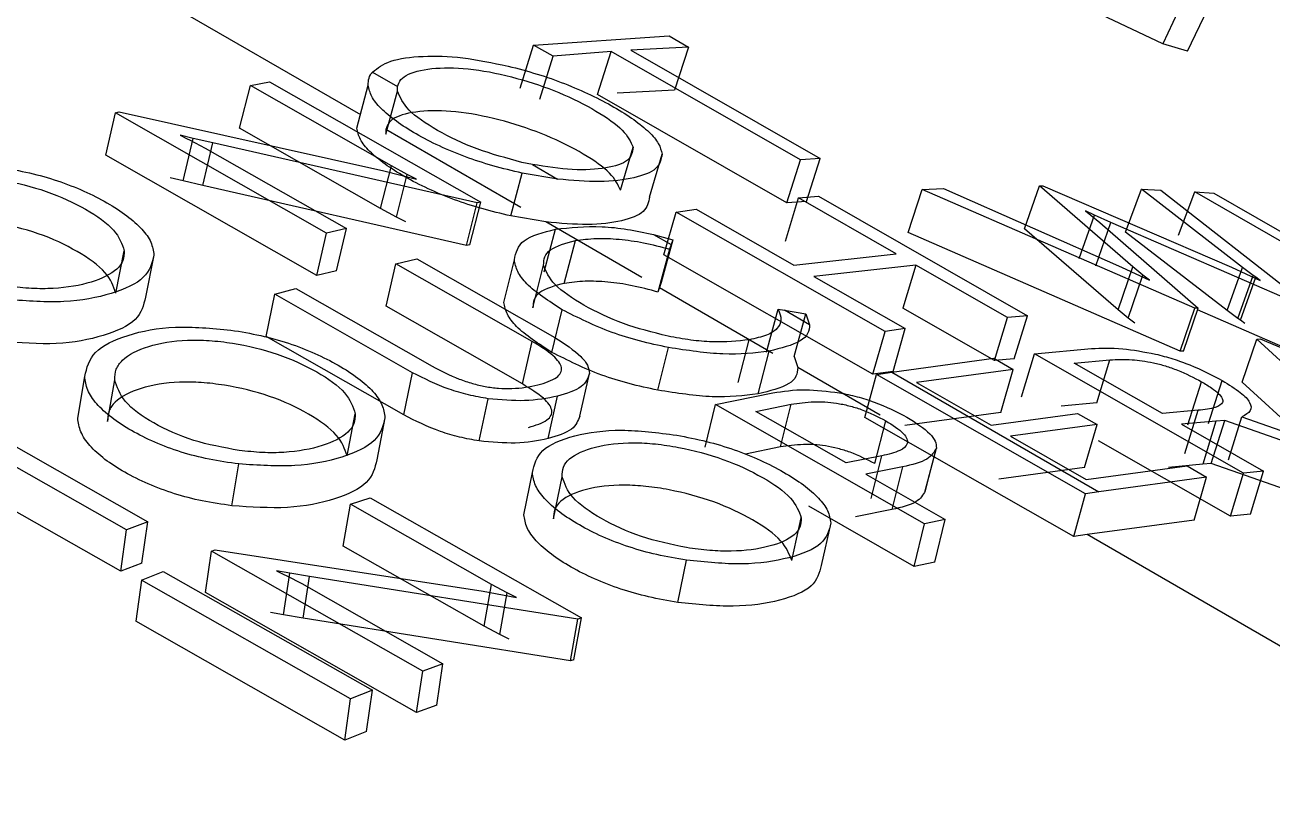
# Model space of a CAD drawing. Header units: millimetres. Extents: x 15 to 1192, y 5 to 836.
# Drawn here: x 575.477 to 578.121, y 540.87 to 542.501 of the extents above; entities that cross this region are included whole.
import ezdxf

# ---------------------------------------------------------------- set-up
doc = ezdxf.new("R2010")
doc.units = ezdxf.units.MM

msp = doc.modelspace()

# ---------------------------------------------------------------- linework, layer by layer
at = {"color": 7, "linetype": 'Continuous', "lineweight": 25}
for p, q in [((576.1889, 542.3101), (575.7189, 542.5814)), ((577.889, 542.4609), (577.65, 542.574)), ((577.9316, 542.5507), (577.889, 542.4609)), ((577.9412, 542.4451), (577.9843, 542.5348)), ((576.5549, 542.4582), (576.8424, 542.4774)), ((576.8424, 542.4774), (576.884, 542.4536)), ((576.5271, 542.3671), (576.5549, 542.4582)), ((576.5965, 542.4344), (576.5549, 542.4582)), ((576.884, 542.4536), (576.7618, 542.4472)), ((576.884, 542.4536), (576.8539, 542.3623)), ((577.9412, 542.4451), (577.889, 542.4609)), ((576.5687, 542.3433), (576.5965, 542.4344)), ((576.7197, 542.4444), (576.5965, 542.4344)), ((576.6909, 542.3532), (576.7197, 542.4444)), ((577.121, 542.2152), (576.7197, 542.4444)), ((576.7618, 542.4472), (577.163, 542.218)), ((576.2119, 542.3986), (576.2115, 542.397)), ((576.2137, 542.4009), (576.2671, 542.37)), ((575.9323, 542.2821), (575.9552, 542.3725)), ((575.9552, 542.3725), (575.9959, 542.3802)), ((576.2541, 542.2022), (575.9552, 542.3725)), ((575.9959, 542.3802), (576.4434, 542.1252)), ((576.1804, 542.2824), (576.2048, 542.3732)), ((576.267, 542.3601), (576.2671, 542.37)), ((576.2424, 542.2693), (576.267, 542.3601)), ((577.0922, 542.124), (576.6909, 542.3532)), ((576.8539, 542.3623), (576.7327, 542.356)), ((575.6692, 542.3148), (575.6767, 542.3165)), ((575.6767, 542.3165), (576.2377, 542.192)), ((575.6487, 542.2248), (575.6692, 542.3148)), ((576.1167, 542.06), (575.6692, 542.3148)), ((575.8337, 542.2605), (575.8062, 542.2673)), ((575.8062, 542.2673), (575.8199, 542.2605)), ((576.2312, 542.1118), (575.9323, 542.2821)), ((576.5281, 542.1143), (576.2423, 542.2793)), ((576.2423, 542.2793), (576.2424, 542.2693)), ((575.8128, 542.1704), (575.8337, 542.2605)), ((575.8199, 542.2605), (575.8274, 542.2567)), ((575.8274, 542.2567), (575.8596, 542.2399)), ((575.8753, 542.2509), (575.8337, 542.2605)), ((575.8543, 542.1608), (575.8753, 542.2509)), ((575.8596, 542.2399), (576.1585, 542.0697)), ((576.4361, 542.1239), (575.8753, 542.2509)), ((576.7395, 542.1507), (576.7661, 542.2417)), ((576.0962, 541.97), (575.6487, 542.2248)), ((576.8009, 542.1362), (576.8277, 542.2272)), ((577.0922, 542.124), (577.121, 542.2152)), ((577.163, 542.218), (577.121, 542.2152)), ((577.1339, 542.1268), (577.163, 542.218)), ((576.2312, 542.1118), (576.2541, 542.2022)), ((576.2377, 542.192), (576.3072, 542.1741)), ((576.2874, 542.1843), (576.2541, 542.2022)), ((576.2646, 542.0939), (576.2874, 542.1843)), ((576.3072, 542.1741), (576.2874, 542.1843)), ((576.507, 542.0962), (576.5314, 542.187)), ((576.5528, 542.2051), (576.5307, 542.2097)), ((576.6064, 542.1742), (576.5314, 542.187)), ((576.5528, 542.2051), (576.6063, 542.1742)), ((575.8128, 542.1704), (575.7854, 542.1772)), ((575.8543, 542.1608), (575.8128, 542.1704)), ((576.413, 542.0334), (575.8543, 542.1608)), ((577.5955, 542.0691), (577.6275, 542.1603)), ((577.8252, 541.9883), (577.6275, 542.1603)), ((577.6275, 542.1603), (577.6345, 542.1603)), ((577.6345, 542.1603), (578.0348, 541.9877)), ((577.089, 542.0431), (577.1167, 542.1342)), ((577.1167, 542.1342), (577.1593, 542.138)), ((577.3235, 542.0162), (577.1167, 542.1342)), ((577.1593, 542.138), (577.6022, 541.885)), ((577.349, 542.061), (577.3789, 542.1523)), ((577.3789, 542.1523), (577.4238, 542.1541)), ((577.9567, 541.9009), (577.3789, 542.1523)), ((577.4238, 542.1541), (577.8017, 541.9879)), ((577.8099, 542.0618), (577.8437, 542.1531)), ((578.0582, 541.9871), (577.8437, 542.1531)), ((577.8437, 542.1531), (577.8847, 542.1511)), ((577.8847, 542.1511), (578.2054, 541.9001)), ((577.922, 542.0557), (577.9567, 542.1469)), ((578.3994, 541.8934), (577.9567, 542.1469)), ((577.9567, 542.1469), (577.9968, 542.1441)), ((577.9968, 542.1441), (578.2034, 542.0257)), ((576.2646, 542.0939), (576.2312, 542.1118)), ((576.413, 542.0334), (576.4361, 542.1239)), ((576.4202, 542.0347), (576.4434, 542.1252)), ((576.4434, 542.1252), (576.4361, 542.1239)), ((576.8317, 542.0136), (576.8573, 542.1045)), ((576.8573, 542.1045), (576.9002, 542.1102)), ((577.3003, 541.8518), (576.8573, 542.1045)), ((576.9002, 542.1102), (577.107, 541.9923)), ((577.1339, 542.1268), (577.0922, 542.124)), ((577.744, 542.0977), (577.7248, 542.1067)), ((577.7248, 542.1067), (577.7364, 542.0977)), ((576.2844, 542.0837), (576.2646, 542.0939)), ((576.5815, 542.0834), (576.507, 542.0962)), ((576.785, 541.966), (576.5815, 542.0834)), ((577.712, 542.0064), (577.744, 542.0977)), ((577.7364, 542.0977), (577.7557, 542.0821)), ((577.779, 542.0821), (577.744, 542.0977)), ((577.7469, 541.9908), (577.779, 542.0821)), ((577.7557, 542.0821), (577.9636, 541.901)), ((578.1984, 541.9003), (577.779, 542.0821)), ((576.0962, 541.97), (576.1167, 542.06)), ((576.1585, 542.0697), (576.1167, 542.06)), ((576.1376, 541.9796), (576.1585, 542.0697)), ((576.578, 541.9775), (576.6016, 542.0681)), ((576.8096, 542.0568), (576.8505, 542.0459)), ((576.8097, 542.0568), (576.8468, 542.0354)), ((577.9257, 541.8096), (577.349, 542.061)), ((577.7941, 541.8971), (577.5955, 542.0691)), ((578.0251, 541.8958), (577.8099, 542.0618)), ((576.4202, 542.0347), (576.413, 542.0334)), ((576.6203, 541.9534), (576.6439, 542.044)), ((576.8435, 542.0259), (576.8188, 541.9351)), ((576.8505, 542.0459), (576.8256, 541.9551)), ((576.8468, 542.0354), (576.8435, 542.0259)), ((576.8505, 542.0459), (576.8468, 542.0354)), ((575.67, 541.933), (575.6878, 542.0223)), ((575.7507, 542.0134), (575.7327, 541.924)), ((576.2637, 541.9949), (576.308, 542.0051)), ((576.308, 542.0051), (576.6001, 541.8387)), ((576.4922, 541.9131), (576.5146, 542.0035)), ((577.2746, 541.7609), (576.8317, 542.0136)), ((577.107, 541.9923), (577.3235, 542.0162)), ((576.1376, 541.9796), (576.0962, 541.97)), ((576.243, 541.9049), (576.2637, 541.9949)), ((576.5525, 541.8305), (576.2637, 541.9949)), ((576.5541, 541.9013), (576.5767, 541.9917)), ((577.3658, 541.992), (577.1493, 541.9682)), ((577.3658, 541.992), (577.338, 541.9009)), ((577.5597, 541.8813), (577.3658, 541.992)), ((577.7941, 541.8971), (577.8252, 541.9883)), ((577.8017, 541.9879), (577.8605, 541.9605)), ((577.8465, 541.9711), (577.8252, 541.9883)), ((578.0251, 541.8958), (578.0582, 541.9871)), ((578.0348, 541.9877), (578.0956, 541.9598)), ((578.0807, 541.9702), (578.0582, 541.9871)), ((576.8256, 541.9551), (576.822, 541.9446)), ((577.1493, 541.9682), (577.3432, 541.8575)), ((577.8154, 541.8798), (577.8465, 541.9711)), ((577.8605, 541.9605), (577.8465, 541.9711)), ((578.0477, 541.879), (578.0807, 541.9702)), ((578.0533, 541.8752), (578.0864, 541.9664)), ((578.0864, 541.9664), (578.0807, 541.9702)), ((578.0956, 541.9598), (578.0864, 541.9664)), ((575.9883, 541.8408), (576.0069, 541.9304)), ((576.0069, 541.9304), (576.0514, 541.9423)), ((576.299, 541.7642), (576.0069, 541.9304)), ((576.0514, 541.9423), (576.3401, 541.778)), ((576.822, 541.9446), (576.8188, 541.9351)), ((576.822, 541.9446), (577.0627, 541.8057)), ((576.5317, 541.7405), (576.243, 541.9049)), ((576.5938, 541.8073), (576.6157, 541.8976)), ((577.049, 541.8079), (577.0737, 541.8986)), ((577.0737, 541.8986), (577.0875, 541.8964)), ((577.1404, 541.8659), (577.0875, 541.8964)), ((577.0875, 541.8964), (577.1327, 541.8892)), ((577.5319, 541.7902), (577.338, 541.9009)), ((577.8154, 541.8798), (577.7941, 541.8971)), ((577.9257, 541.8096), (577.9567, 541.9009)), ((577.9325, 541.8097), (577.9636, 541.901)), ((577.9636, 541.901), (577.9567, 541.9009)), ((578.1654, 541.809), (577.9623, 541.8973)), ((578.0477, 541.879), (578.0251, 541.8958)), ((577.1078, 541.7984), (577.1327, 541.8892)), ((577.1327, 541.8892), (577.1404, 541.8659)), ((577.5319, 541.7902), (577.5597, 541.8813)), ((577.6022, 541.885), (577.5597, 541.8813)), ((577.5741, 541.7939), (577.6022, 541.885)), ((577.8295, 541.8692), (577.8154, 541.8798)), ((578.0533, 541.8752), (578.0477, 541.879)), ((578.0626, 541.8685), (578.0533, 541.8752)), ((576.2803, 541.6747), (575.9883, 541.8408)), ((577.2746, 541.7609), (577.3003, 541.8518)), ((577.3432, 541.8575), (577.3003, 541.8518)), ((577.3172, 541.7666), (577.3432, 541.8575)), ((576.5317, 541.7405), (576.5525, 541.8305)), ((576.8188, 541.7271), (576.8412, 541.8175)), ((576.9889, 541.7433), (577.0125, 541.8339)), ((577.617, 541.8042), (577.7376, 541.8153)), ((578.0573, 541.7443), (578.0884, 541.8355)), ((578.0884, 541.8355), (578.0951, 541.8357)), ((578.3721, 541.5746), (578.0884, 541.8355)), ((578.0951, 541.8357), (578.7076, 541.5798)), ((577.0312, 541.7192), (577.0548, 541.8098)), ((577.1078, 541.7984), (577.1155, 541.7752)), ((577.3144, 541.7654), (577.5305, 541.7947)), ((577.5305, 541.7947), (577.5721, 541.771)), ((577.5741, 541.7939), (577.5319, 541.7902)), ((577.5897, 541.7132), (577.617, 541.8042)), ((578.0599, 541.5514), (577.617, 541.8042)), ((577.7011, 541.7847), (577.777, 541.7914)), ((577.7488, 541.7002), (577.777, 541.7914)), ((577.9325, 541.8097), (577.9257, 541.8096)), ((576.2803, 541.6747), (576.299, 541.7642)), ((576.6532, 541.6723), (576.674, 541.7624)), ((577.2897, 541.6746), (577.1155, 541.7752)), ((577.3172, 541.7666), (577.2746, 541.7609)), ((577.2822, 541.7604), (577.3144, 541.7654)), ((577.3144, 541.7654), (577.7532, 541.5121)), ((577.5721, 541.771), (577.367, 541.7434)), ((577.5455, 541.68), (577.5721, 541.771)), ((577.8881, 541.6779), (577.7011, 541.7847)), ((575.5891, 541.6681), (575.604, 541.7565)), ((575.6524, 541.6609), (575.6675, 541.7494)), ((577.2577, 541.6696), (577.2822, 541.7604)), ((577.7252, 541.5078), (577.2822, 541.7604)), ((577.367, 541.7434), (577.5253, 541.6531)), ((577.9421, 541.6539), (577.9711, 541.7451)), ((577.9855, 541.6565), (578.0149, 541.7477)), ((578.3423, 541.4834), (578.0573, 541.7443)), ((576.4401, 541.6196), (576.4591, 541.7092)), ((576.5863, 541.6246), (576.6062, 541.7145)), ((576.9409, 541.6967), (577.0625, 541.7216)), ((576.9192, 541.6065), (576.9409, 541.6967)), ((577.384, 541.4444), (576.9409, 541.6967)), ((577.0264, 541.6822), (577.1015, 541.6973)), ((577.2182, 541.573), (577.0264, 541.6822)), ((577.0788, 541.6069), (577.1015, 541.6973)), ((577.7488, 541.7002), (577.6735, 541.6936)), ((577.964, 541.6846), (577.8881, 541.6779)), ((577.9358, 541.5934), (577.964, 541.6846)), ((575.6926, 541.4312), (575.291, 541.6591)), ((575.3364, 541.6763), (575.738, 541.4483)), ((576.1602, 541.5882), (576.1774, 541.6773)), ((576.2404, 541.6688), (576.223, 541.5796)), ((577.7007, 541.417), (577.2577, 541.6696)), ((577.2783, 541.5717), (577.3019, 541.6623)), ((577.5455, 541.68), (577.3422, 541.6526)), ((577.5253, 541.6531), (577.7083, 541.678)), ((577.7083, 541.678), (577.7495, 541.6545)), ((578.0017, 541.6614), (577.9284, 541.6549)), ((577.9284, 541.6549), (578.1024, 541.5556)), ((578.0017, 541.6614), (577.9735, 541.5702)), ((577.9917, 541.5721), (578.0201, 541.6633)), ((578.0201, 541.6633), (578.0017, 541.6614)), ((578.2861, 541.57), (578.0201, 541.6633)), ((578.028, 541.5797), (578.0567, 541.6709)), ((578.0567, 541.6709), (578.336, 541.5728)), ((577.7495, 541.6545), (577.5665, 541.6296)), ((577.5665, 541.6296), (577.7268, 541.5382)), ((577.7231, 541.5635), (577.7495, 541.6545)), ((577.0788, 541.6069), (577.0043, 541.5919)), ((577.3851, 541.5119), (577.4087, 541.6027)), ((577.3856, 541.514), (577.4091, 541.6046)), ((578.0326, 541.4603), (577.7528, 541.62)), ((577.2932, 541.5881), (577.2182, 541.573)), ((577.2705, 541.4976), (577.2932, 541.5881)), ((575.6802, 541.3436), (575.2786, 541.5716)), ((575.9158, 541.4825), (575.9307, 541.5709)), ((576.5347, 541.4634), (576.5527, 541.5528)), ((577.3375, 541.5649), (577.2598, 541.5493)), ((577.2598, 541.5493), (577.4279, 541.4536)), ((577.3375, 541.5649), (577.3148, 541.4744)), ((577.7231, 541.5635), (577.5417, 541.5388)), ((577.7268, 541.5382), (577.9403, 541.5667)), ((577.9735, 541.5702), (577.9008, 541.5638)), ((577.9403, 541.5667), (577.9819, 541.5429)), ((577.9917, 541.5721), (577.9735, 541.5702)), ((578.257, 541.4787), (577.9917, 541.5721)), ((578.0326, 541.4603), (578.0599, 541.5514)), ((578.1024, 541.5556), (578.0599, 541.5514)), ((578.0748, 541.4644), (578.1024, 541.5556)), ((576.5975, 541.4544), (576.6158, 541.5438)), ((577.9819, 541.5429), (577.7532, 541.5121)), ((577.9553, 541.4519), (577.9819, 541.5429)), ((576.167, 541.4856), (576.209, 541.4994)), ((576.209, 541.4994), (576.6566, 541.245)), ((577.7007, 541.417), (577.7252, 541.5078)), ((577.7532, 541.5121), (577.7252, 541.5078)), ((576.1517, 541.3971), (576.167, 541.4856)), ((576.466, 541.3157), (576.167, 541.4856)), ((577.3623, 541.3541), (577.1385, 541.4816)), ((577.3148, 541.4744), (577.2377, 541.459)), ((575.738, 541.4483), (575.6926, 541.4312)), ((575.7252, 541.3606), (575.738, 541.4483)), ((577.1024, 541.3667), (577.1227, 541.4566)), ((577.1854, 541.4461), (577.1648, 541.3561)), ((577.3623, 541.3541), (577.384, 541.4444)), ((577.4279, 541.4536), (577.384, 541.4444)), ((577.4058, 541.3633), (577.4279, 541.4536)), ((577.9553, 541.4519), (577.7284, 541.4214)), ((578.0748, 541.4644), (578.0326, 541.4603)), ((575.6802, 541.3436), (575.6926, 541.4312)), ((577.7284, 541.4214), (577.7007, 541.417)), ((578.7437, 540.8353), (577.7284, 541.4214)), ((576.4506, 541.2272), (576.1517, 541.3971)), ((575.8597, 541.2985), (575.8727, 541.3863)), ((575.8727, 541.3863), (575.8804, 541.3892)), ((576.3203, 541.1322), (575.8727, 541.3863)), ((575.8804, 541.3892), (576.4488, 541.3017)), ((576.8613, 541.2777), (576.8793, 541.367)), ((575.7252, 541.3606), (575.6802, 541.3436)), ((575.724, 541.3251), (575.7703, 541.3432)), ((575.7703, 541.3432), (576.2136, 541.0917)), ((576.0386, 541.3394), (576.0108, 541.3445)), ((576.0108, 541.3445), (576.0245, 541.3379)), ((576.0245, 541.3379), (576.032, 541.3343)), ((576.0252, 541.2515), (576.0386, 541.3394)), ((576.0807, 541.3324), (576.0386, 541.3394)), ((577.4058, 541.3633), (577.3623, 541.3541)), ((575.724, 541.3251), (575.7123, 541.2378)), ((576.1672, 541.0736), (575.724, 541.3251)), ((576.032, 541.3343), (576.0643, 541.3178)), ((576.0643, 541.3178), (576.3633, 541.148)), ((576.0672, 541.2445), (576.0807, 541.3324)), ((576.6492, 541.2426), (576.0807, 541.3324)), ((576.4506, 541.2272), (576.466, 541.3157)), ((576.4994, 541.2981), (576.466, 541.3157)), ((576.3073, 541.0444), (575.8597, 541.2985)), ((576.4488, 541.3017), (576.5193, 541.2882)), ((576.484, 541.2095), (576.4994, 541.2981)), ((576.5193, 541.2882), (576.4994, 541.2981)), ((576.1555, 540.9863), (575.7123, 541.2378)), ((576.0252, 541.2515), (575.9975, 541.2566)), ((576.0672, 541.2445), (576.0252, 541.2515)), ((576.6335, 541.1539), (576.0672, 541.2445)), ((576.6335, 541.1539), (576.6492, 541.2426)), ((576.6409, 541.1563), (576.6566, 541.245)), ((576.6566, 541.245), (576.6492, 541.2426)), ((576.484, 541.2095), (576.4506, 541.2272)), ((576.5039, 541.1996), (576.484, 541.2095)), ((576.6409, 541.1563), (576.6335, 541.1539)), ((576.3073, 541.0444), (576.3203, 541.1322)), ((576.3633, 541.148), (576.3203, 541.1322)), ((576.35, 541.0601), (576.3633, 541.148)), ((576.1555, 540.9863), (576.1672, 541.0736)), ((576.2136, 541.0917), (576.1672, 541.0736)), ((576.2015, 541.0042), (576.2136, 541.0917)), ((576.35, 541.0601), (576.3073, 541.0444)), ((576.2015, 541.0042), (576.1555, 540.9863))]:
    msp.add_line(p, q, dxfattribs=at)
for points, knots in [([(576.2137, 542.4009), (576.2248, 542.4094), (576.2476, 542.427), (576.3174, 542.436), (576.4027, 542.434), (576.4684, 542.4204), (576.5012, 542.4136)], [0, 0, 0, 0, 0.245268, 0.505394, 0.752605, 1, 1, 1, 1]), ([(576.2048, 542.3732), (576.205, 542.3783), (576.2054, 542.3883), (576.2104, 542.3969), (576.2137, 542.4009), (576.2137, 542.4009)], [0, 0, 0, 0, 0.512337, 0.999767, 1, 1, 1, 1]), ([(576.2671, 542.37), (576.2688, 542.3752), (576.2722, 542.3854), (576.295, 542.401), (576.3443, 542.4113), (576.4252, 542.4094), (576.5195, 542.3898), (576.613, 542.3582), (576.69, 542.3189), (576.7501, 542.2774), (576.7608, 542.2535), (576.7661, 542.2417)], [0, 0, 0, 0, 0.061692, 0.122574, 0.251216, 0.376918, 0.501863, 0.623234, 0.751601, 0.877663, 1, 1, 1, 1]), ([(576.5012, 542.4136), (576.5219, 542.4082), (576.5626, 542.3976), (576.6424, 542.3696), (576.7306, 542.3271), (576.7944, 542.2824), (576.8224, 542.2491), (576.8259, 542.2346), (576.8277, 542.2272)], [0, 0, 0, 0, 0.126805, 0.249029, 0.500262, 0.75368, 0.875238, 1, 1, 1, 1]), ([(576.5314, 542.187), (576.5106, 542.1918), (576.4697, 542.2014), (576.3895, 542.2276), (576.3013, 542.2692), (576.2376, 542.3147), (576.2099, 542.3498), (576.2065, 542.3653), (576.2048, 542.3732)], [0, 0, 0, 0, 0.126612, 0.248789, 0.500282, 0.754019, 0.875515, 1, 1, 1, 1]), ([(576.5307, 542.2097), (576.4982, 542.2185), (576.4321, 542.2362), (576.3488, 542.2769), (576.284, 542.3207), (576.2726, 542.3471), (576.267, 542.3601)], [0, 0, 0, 0, 0.245469, 0.500012, 0.75437, 1, 1, 1, 1]), ([(576.7395, 542.1507), (576.7341, 542.1625), (576.7231, 542.1864), (576.663, 542.2278), (576.5861, 542.2671), (576.493, 542.2987), (576.399, 542.3184), (576.3185, 542.3204), (576.2697, 542.3102), (576.2472, 542.2946), (576.244, 542.2844), (576.2423, 542.2793)], [0, 0, 0, 0, 0.12247, 0.249057, 0.377846, 0.499534, 0.624325, 0.749593, 0.87769, 0.938394, 1, 1, 1, 1]), ([(576.507, 542.0962), (576.4864, 542.1011), (576.4459, 542.1106), (576.366, 542.137), (576.2778, 542.1784), (576.2135, 542.2239), (576.1857, 542.259), (576.1822, 542.2745), (576.1804, 542.2824)], [0, 0, 0, 0, 0.125259, 0.247028, 0.500007, 0.752822, 0.874635, 1, 1, 1, 1]), ([(576.7661, 542.2417), (576.7646, 542.2317), (576.7616, 542.2114), (576.7114, 542.1964), (576.642, 542.1912), (576.5821, 542.2005), (576.5528, 542.2051)], [0, 0, 0, 0, 0.248046, 0.500546, 0.75586, 1, 1, 1, 1]), ([(576.8277, 542.2272), (576.8256, 542.2162), (576.8213, 542.1941), (576.7704, 542.1754), (576.6999, 542.1661), (576.6369, 542.1716), (576.6064, 542.1742)], [0, 0, 0, 0, 0.24995, 0.499339, 0.757182, 1, 1, 1, 1]), ([(575.4241, 542.1992), (575.4452, 542.1956), (575.4867, 542.1885), (575.5678, 542.1654), (575.6565, 542.1252), (575.7199, 542.0784), (575.7467, 542.0403), (575.7494, 542.0224), (575.7507, 542.0134)], [0, 0, 0, 0, 0.126805, 0.249029, 0.500262, 0.75368, 0.875238, 1, 1, 1, 1]), ([(575.1784, 542.0972), (575.1788, 542.1046), (575.1795, 542.1191), (575.1981, 542.1449), (575.2461, 542.1687), (575.3147, 542.18), (575.3784, 542.1784), (575.4432, 542.1705), (575.5266, 542.1499), (575.6088, 542.1115), (575.6725, 542.0667), (575.6827, 542.037), (575.6878, 542.0223)], [0, 0, 0, 0, 0.062953, 0.124056, 0.250824, 0.377875, 0.438947, 0.501811, 0.623452, 0.750968, 0.877296, 1, 1, 1, 1]), ([(576.8009, 542.1362), (576.7989, 542.1252), (576.7949, 542.1031), (576.7444, 542.0845), (576.6745, 542.0752), (576.6119, 542.0807), (576.5815, 542.0834)], [0, 0, 0, 0, 0.2503883, 0.5006328, 0.7575828, 1, 1, 1, 1]), ([(575.67, 541.933), (575.6648, 541.9475), (575.654, 541.9773), (575.5911, 542.0218), (575.5092, 542.0606), (575.4259, 542.0811), (575.361, 542.0892), (575.2976, 542.0908), (575.2294, 542.0797), (575.1818, 542.0561), (575.1636, 542.0304), (575.163, 542.0159), (575.1627, 542.0085)], [0, 0, 0, 0, 0.121602, 0.249655, 0.376375, 0.49949, 0.562286, 0.623215, 0.749838, 0.876098, 0.937071, 1, 1, 1, 1]), ([(576.5146, 542.0035), (576.518, 542.0183), (576.5251, 542.0484), (576.5758, 542.0615), (576.6016, 542.0681)], [0, 0, 0, 0, 0.4919392, 1, 1, 1, 1]), ([(576.6016, 542.0681), (576.6327, 542.0716), (576.6778, 542.0767), (576.7535, 542.0689), (576.791, 542.0608), (576.8096, 542.0568)], [0, 0, 0, 0, 0.526437, 0.764314, 1, 1, 1, 1]), ([(576.5767, 541.9917), (576.5769, 541.9978), (576.5772, 542.01), (576.5939, 542.0305), (576.6237, 542.0385), (576.6439, 542.044)], [0, 0, 0, 0, 0.248695, 0.49177, 1, 1, 1, 1]), ([(576.6439, 542.044), (576.6582, 542.0459), (576.6858, 542.0496), (576.7356, 542.0478), (576.789, 542.0403), (576.8251, 542.0307), (576.8435, 542.0259)], [0, 0, 0, 0, 0.2684043, 0.5144395, 0.7529141, 1, 1, 1, 1]), ([(575.7507, 542.0134), (575.7465, 541.9967), (575.7379, 541.963), (575.6643, 541.9298), (575.5646, 541.9101), (575.4823, 541.9161), (575.4416, 541.919)], [0, 0, 0, 0, 0.247123, 0.499988, 0.752615, 1, 1, 1, 1]), ([(575.6878, 542.0223), (575.6874, 542.0153), (575.6867, 542.0015), (575.6686, 541.9769), (575.6218, 541.9539), (575.5542, 541.9419), (575.4913, 541.9418), (575.4587, 541.9454), (575.4422, 541.9473)], [0, 0, 0, 0, 0.125602, 0.247537, 0.500012, 0.75245, 0.874362, 1, 1, 1, 1]), ([(576.6157, 541.8976), (576.5876, 541.9158), (576.5462, 541.9427), (576.5194, 541.979), (576.5162, 541.9953), (576.5146, 542.0035)], [0, 0, 0, 0, 0.507995, 0.751047, 1, 1, 1, 1]), ([(576.6616, 541.9071), (576.6384, 541.9218), (576.5932, 541.9505), (576.5821, 541.9782), (576.5767, 541.9917)], [0, 0, 0, 0, 0.511804, 1, 1, 1, 1]), ([(576.6203, 541.9534), (576.6003, 541.948), (576.5708, 541.94), (576.5545, 541.9195), (576.5542, 541.9074), (576.5541, 541.9013)], [0, 0, 0, 0, 0.50764, 0.750815, 1, 1, 1, 1]), ([(576.8188, 541.9351), (576.8005, 541.94), (576.7646, 541.9495), (576.7115, 541.9571), (576.6619, 541.9589), (576.6346, 541.9553), (576.6203, 541.9534)], [0, 0, 0, 0, 0.247724, 0.486327, 0.732091, 1, 1, 1, 1]), ([(575.7327, 541.924), (575.7287, 541.9074), (575.7205, 541.8738), (575.6475, 541.8408), (575.5484, 541.8213), (575.4667, 541.8274), (575.4262, 541.8304)], [0, 0, 0, 0, 0.247384, 0.50001, 0.752342, 1, 1, 1, 1]), ([(576.5938, 541.8073), (576.5658, 541.8255), (576.5243, 541.8524), (576.4973, 541.8887), (576.4939, 541.9049), (576.4922, 541.9131)], [0, 0, 0, 0, 0.508564, 0.751524, 1, 1, 1, 1]), ([(576.8412, 541.8175), (576.8206, 541.8219), (576.7801, 541.8306), (576.6991, 541.8556), (576.6493, 541.8806), (576.6157, 541.8976)], [0, 0, 0, 0, 0.249335, 0.492536, 1, 1, 1, 1]), ([(576.8404, 541.8415), (576.8078, 541.8496), (576.7412, 541.8662), (576.6885, 541.8933), (576.6616, 541.9071)], [0, 0, 0, 0, 0.4888565, 1, 1, 1, 1]), ([(577.0737, 541.8986), (577.0767, 541.8909), (577.0824, 541.8758), (577.0733, 541.8571), (577.0506, 541.8425), (577.0255, 541.8368), (577.0125, 541.8339)], [0, 0, 0, 0, 0.252239, 0.492808, 0.737138, 1, 1, 1, 1]), ([(575.604, 541.7565), (575.6084, 541.7744), (575.6173, 541.8106), (575.6916, 541.846), (575.7912, 541.8656), (575.8732, 541.8582), (575.9137, 541.8545)], [0, 0, 0, 0, 0.246818, 0.499992, 0.753183, 1, 1, 1, 1]), ([(575.9137, 541.8545), (575.9349, 541.851), (575.9765, 541.8441), (576.0577, 541.8214), (576.1464, 541.7813), (576.2097, 541.7344), (576.2364, 541.696), (576.2391, 541.6779), (576.2404, 541.6688)], [0, 0, 0, 0, 0.126805, 0.249029, 0.500262, 0.75368, 0.875238, 1, 1, 1, 1]), ([(577.0125, 541.8339), (576.9876, 541.8312), (576.9508, 541.8272), (576.8884, 541.8327), (576.8565, 541.8385), (576.8404, 541.8415)], [0, 0, 0, 0, 0.508002, 0.751127, 1, 1, 1, 1]), ([(577.1404, 541.8659), (577.1397, 541.8594), (577.1385, 541.8465), (577.116, 541.8248), (577.0797, 541.8159), (577.0548, 541.8098)], [0, 0, 0, 0, 0.237639, 0.477276, 1, 1, 1, 1]), ([(575.6675, 541.7494), (575.6679, 541.7569), (575.6687, 541.7716), (575.6873, 541.7979), (575.7354, 541.8223), (575.8042, 541.8342), (575.868, 541.8331), (575.9328, 541.8256), (576.0163, 541.8054), (576.0986, 541.7671), (576.1623, 541.7222), (576.1724, 541.6921), (576.1774, 541.6773)], [0, 0, 0, 0, 0.062953, 0.124056, 0.250824, 0.377875, 0.438947, 0.501811, 0.623452, 0.750968, 0.877296, 1, 1, 1, 1]), ([(576.5645, 541.7382), (576.5795, 541.7428), (576.6009, 541.7494), (576.6138, 541.7636), (576.6155, 541.7748), (576.6096, 541.7872), (576.5919, 541.8062), (576.5688, 541.8205), (576.5525, 541.8305)], [0, 0, 0, 0, 0.273993, 0.390713, 0.501274, 0.608495, 0.724491, 1, 1, 1, 1]), ([(576.6001, 541.8387), (576.6209, 541.8254), (576.6513, 541.806), (576.6713, 541.7796), (576.6731, 541.7681), (576.674, 541.7624)], [0, 0, 0, 0, 0.524336, 0.762921, 1, 1, 1, 1]), ([(577.0548, 541.8098), (577.0239, 541.8061), (576.9629, 541.799), (576.8814, 541.8114), (576.8412, 541.8175)], [0, 0, 0, 0, 0.507292, 1, 1, 1, 1]), ([(577.7376, 541.8153), (577.7584, 541.8163), (577.797, 541.8182), (577.8494, 541.8083), (577.8735, 541.8037)], [0, 0, 0, 0, 0.539578, 1, 1, 1, 1]), ([(576.8188, 541.7271), (576.7983, 541.7315), (576.7579, 541.7402), (576.6772, 541.7653), (576.6275, 541.7904), (576.5938, 541.8073)], [0, 0, 0, 0, 0.248827, 0.491922, 1, 1, 1, 1]), ([(577.777, 541.7914), (577.7917, 541.7921), (577.8181, 541.7933), (577.8607, 541.7877), (577.8946, 541.7789), (577.9317, 541.7659), (577.9549, 541.7537), (577.9711, 541.7451)], [0, 0, 0, 0, 0.280172, 0.50188, 0.616142, 0.732498, 1, 1, 1, 1]), ([(577.8735, 541.8037), (577.8858, 541.8005), (577.9103, 541.794), (577.9613, 541.7757), (577.9931, 541.7591), (578.0149, 541.7477)], [0, 0, 0, 0, 0.240376, 0.478931, 1, 1, 1, 1]), ([(576.4591, 541.7092), (576.4451, 541.7117), (576.417, 541.7167), (576.3593, 541.7337), (576.3236, 541.7518), (576.299, 541.7642)], [0, 0, 0, 0, 0.236509, 0.474922, 1, 1, 1, 1]), ([(576.3401, 541.778), (576.3584, 541.7684), (576.3844, 541.7548), (576.4247, 541.7413), (576.4532, 541.7345), (576.4819, 541.7309), (576.5224, 541.73), (576.5472, 541.7348), (576.5645, 541.7382)], [0, 0, 0, 0, 0.275532, 0.391487, 0.498685, 0.609336, 0.726126, 1, 1, 1, 1]), ([(576.674, 541.7624), (576.6701, 541.7524), (576.6619, 541.7314), (576.6254, 541.7203), (576.6062, 541.7145)], [0, 0, 0, 0, 0.474081, 1, 1, 1, 1]), ([(577.1155, 541.7752), (577.1149, 541.7688), (577.1138, 541.7559), (577.0918, 541.7341), (577.0558, 541.7253), (577.0312, 541.7192)], [0, 0, 0, 0, 0.238812, 0.478805, 1, 1, 1, 1]), ([(575.9307, 541.5709), (575.9095, 541.5739), (575.8678, 541.5798), (575.7865, 541.6009), (575.6977, 541.6401), (575.6345, 541.6878), (575.6079, 541.7278), (575.6053, 541.7469), (575.604, 541.7565)], [0, 0, 0, 0, 0.126612, 0.248789, 0.500282, 0.754019, 0.875515, 1, 1, 1, 1]), ([(576.1602, 541.5882), (576.155, 541.6028), (576.1443, 541.6329), (576.0814, 541.6776), (575.9995, 541.7162), (575.9161, 541.7364), (575.8511, 541.7441), (575.7877, 541.7453), (575.7193, 541.7335), (575.6717, 541.7092), (575.6534, 541.683), (575.6527, 541.6684), (575.6524, 541.6609)], [0, 0, 0, 0, 0.121602, 0.249655, 0.376375, 0.49949, 0.562286, 0.623215, 0.749838, 0.876098, 0.937071, 1, 1, 1, 1]), ([(575.9313, 541.5995), (575.8982, 541.6056), (575.831, 541.618), (575.7472, 541.6568), (575.6827, 541.7023), (575.6725, 541.7339), (575.6675, 541.7494)], [0, 0, 0, 0, 0.245469, 0.500012, 0.75437, 1, 1, 1, 1]), ([(576.5446, 541.6483), (576.5595, 541.6529), (576.5807, 541.6595), (576.5934, 541.6736), (576.5949, 541.6848), (576.589, 541.6972), (576.5711, 541.7162), (576.548, 541.7305), (576.5317, 541.7405)], [0, 0, 0, 0, 0.2728622, 0.389286, 0.4997793, 0.607077, 0.7233731, 1, 1, 1, 1]), ([(577.9711, 541.7451), (577.9786, 541.7406), (577.9927, 541.7321), (578.0078, 541.7199), (578.0159, 541.7095), (578.0167, 541.6985), (578.0008, 541.6889), (577.9772, 541.6861), (577.964, 541.6846)], [0, 0, 0, 0, 0.142053, 0.268046, 0.384287, 0.498707, 0.720428, 1, 1, 1, 1]), ([(578.0149, 541.7477), (578.0288, 541.7392), (578.0551, 541.723), (578.0762, 541.7004), (578.0774, 541.6822), (578.0639, 541.6748), (578.0567, 541.6709)], [0, 0, 0, 0, 0.263442, 0.499023, 0.735135, 1, 1, 1, 1]), ([(576.6062, 541.7145), (576.5841, 541.7101), (576.5421, 541.7017), (576.4858, 541.7068), (576.4591, 541.7092)], [0, 0, 0, 0, 0.526652, 1, 1, 1, 1]), ([(577.0312, 541.7192), (577.0005, 541.7156), (576.9399, 541.7085), (576.8588, 541.7209), (576.8188, 541.7271)], [0, 0, 0, 0, 0.506771, 1, 1, 1, 1]), ([(577.0625, 541.7216), (577.0842, 541.7249), (577.1245, 541.7312), (577.1785, 541.7248), (577.2035, 541.7218)], [0, 0, 0, 0, 0.538557, 1, 1, 1, 1]), ([(577.2035, 541.7218), (577.2159, 541.7192), (577.2409, 541.7141), (577.2926, 541.6977), (577.3246, 541.6814), (577.3466, 541.6701)], [0, 0, 0, 0, 0.238816, 0.477074, 1, 1, 1, 1]), ([(577.1015, 541.6973), (577.1169, 541.6997), (577.1445, 541.704), (577.1889, 541.7017), (577.2238, 541.6947), (577.2618, 541.683), (577.2854, 541.6708), (577.3019, 541.6623)], [0, 0, 0, 0, 0.2799101, 0.5018288, 0.6158231, 0.7321818, 1, 1, 1, 1]), ([(575.9158, 541.4825), (575.8948, 541.4855), (575.8535, 541.4915), (575.7725, 541.5127), (575.6838, 541.5516), (575.62, 541.5993), (575.5933, 541.6393), (575.5905, 541.6584), (575.5891, 541.6681)], [0, 0, 0, 0, 0.125259, 0.247028, 0.500007, 0.752822, 0.874635, 1, 1, 1, 1]), ([(576.2404, 541.6688), (576.2361, 541.6518), (576.2274, 541.6176), (576.1536, 541.5834), (576.0538, 541.5628), (575.9714, 541.5682), (575.9307, 541.5709)], [0, 0, 0, 0, 0.247123, 0.499988, 0.752615, 1, 1, 1, 1]), ([(576.1774, 541.6773), (576.177, 541.6702), (576.1763, 541.6562), (576.1581, 541.6312), (576.1112, 541.6075), (576.0435, 541.5949), (575.9804, 541.5943), (575.9478, 541.5978), (575.9313, 541.5995)], [0, 0, 0, 0, 0.125602, 0.247537, 0.500012, 0.75245, 0.874362, 1, 1, 1, 1]), ([(576.4401, 541.6196), (576.4262, 541.6221), (576.3981, 541.6271), (576.3406, 541.6442), (576.3049, 541.6622), (576.2803, 541.6747)], [0, 0, 0, 0, 0.23601, 0.474326, 1, 1, 1, 1]), ([(576.6532, 541.6723), (576.6494, 541.6624), (576.6415, 541.6415), (576.6053, 541.6304), (576.5863, 541.6246)], [0, 0, 0, 0, 0.4745572, 1, 1, 1, 1]), ([(577.3019, 541.6623), (577.316, 541.6534), (577.3363, 541.6405), (577.3478, 541.6241), (577.3487, 541.6107), (577.332, 541.5972), (577.3071, 541.5913), (577.2932, 541.5881)], [0, 0, 0, 0, 0.268401, 0.384646, 0.498157, 0.720141, 1, 1, 1, 1]), ([(577.3466, 541.6701), (577.3649, 541.6583), (577.3918, 541.6412), (577.4081, 541.6188), (577.4088, 541.6093), (577.4091, 541.6046)], [0, 0, 0, 0, 0.520742, 0.759624, 1, 1, 1, 1]), ([(576.5527, 541.5528), (576.5568, 541.5694), (576.5653, 541.6029), (576.6385, 541.633), (576.7371, 541.6473), (576.8185, 541.6371), (576.8587, 541.632)], [0, 0, 0, 0, 0.246818, 0.499992, 0.753183, 1, 1, 1, 1]), ([(576.8587, 541.632), (576.8798, 541.6279), (576.9211, 541.6198), (577.0019, 541.5954), (577.0905, 541.5545), (577.1539, 541.5083), (577.181, 541.4716), (577.1839, 541.4547), (577.1854, 541.4461)], [0, 0, 0, 0, 0.126805, 0.249029, 0.500262, 0.75368, 0.875238, 1, 1, 1, 1]), ([(576.5863, 541.6246), (576.5643, 541.6203), (576.5226, 541.612), (576.4666, 541.6171), (576.4401, 541.6196)], [0, 0, 0, 0, 0.526199, 1, 1, 1, 1]), ([(576.6158, 541.5438), (576.6161, 541.5508), (576.6168, 541.5645), (576.6349, 541.5883), (576.6824, 541.6091), (576.7504, 541.6176), (576.8137, 541.614), (576.8781, 541.6044), (576.9611, 541.5822), (577.0432, 541.5433), (577.1071, 541.499), (577.1176, 541.4706), (577.1227, 541.4566)], [0, 0, 0, 0, 0.062953, 0.124056, 0.250824, 0.377875, 0.438947, 0.501811, 0.623452, 0.750968, 0.877296, 1, 1, 1, 1]), ([(577.2783, 541.5717), (577.2618, 541.5802), (577.2382, 541.5924), (577.2004, 541.6041), (577.1656, 541.6112), (577.1216, 541.6135), (577.0941, 541.6092), (577.0788, 541.6069)], [0, 0, 0, 0, 0.2694817, 0.3859932, 0.4995582, 0.7209987, 1, 1, 1, 1]), ([(577.4091, 541.6046), (577.4043, 541.5961), (577.3937, 541.5779), (577.3572, 541.5694), (577.3375, 541.5649)], [0, 0, 0, 0, 0.461765, 1, 1, 1, 1]), ([(576.223, 541.5796), (576.2189, 541.5627), (576.2106, 541.5286), (576.1375, 541.4946), (576.0382, 541.4741), (575.9563, 541.4797), (575.9158, 541.4825)], [0, 0, 0, 0, 0.247384, 0.50001, 0.752342, 1, 1, 1, 1]), ([(576.8793, 541.367), (576.8582, 541.3706), (576.8168, 541.3777), (576.7358, 541.4005), (576.6472, 541.4404), (576.5839, 541.4875), (576.5569, 541.5259), (576.5541, 541.5438), (576.5527, 541.5528)], [0, 0, 0, 0, 0.126612, 0.248789, 0.500282, 0.754019, 0.875515, 1, 1, 1, 1]), ([(577.1024, 541.3667), (577.097, 541.3805), (577.086, 541.4089), (577.023, 541.453), (576.9412, 541.4922), (576.8582, 541.5144), (576.7937, 541.5241), (576.7307, 541.5278), (576.6631, 541.5195), (576.6161, 541.4987), (576.5982, 541.475), (576.5978, 541.4613), (576.5975, 541.4544)], [0, 0, 0, 0, 0.1216016, 0.2496547, 0.3763745, 0.4994901, 0.5622858, 0.6232152, 0.7498381, 0.8760984, 0.9370709, 1, 1, 1, 1]), ([(576.8796, 541.3938), (576.8467, 541.4007), (576.7798, 541.4149), (576.6961, 541.4542), (576.6315, 541.4992), (576.621, 541.5291), (576.6158, 541.5438)], [0, 0, 0, 0, 0.245469, 0.500012, 0.75437, 1, 1, 1, 1]), ([(577.3856, 541.514), (577.3808, 541.5056), (577.3705, 541.4874), (577.3343, 541.479), (577.3148, 541.4744)], [0, 0, 0, 0, 0.462174, 1, 1, 1, 1]), ([(576.8613, 541.2777), (576.8404, 541.2813), (576.7993, 541.2884), (576.7186, 541.3113), (576.6301, 541.351), (576.5661, 541.398), (576.5391, 541.4364), (576.5362, 541.4543), (576.5347, 541.4634)], [0, 0, 0, 0, 0.125259, 0.247028, 0.500007, 0.752822, 0.874635, 1, 1, 1, 1]), ([(577.1854, 541.4461), (577.1813, 541.4305), (577.1732, 541.399), (577.1005, 541.3702), (577.0017, 541.3547), (576.9198, 541.363), (576.8793, 541.367)], [0, 0, 0, 0, 0.247123, 0.499988, 0.752615, 1, 1, 1, 1]), ([(577.1227, 541.4566), (577.1225, 541.45), (577.1219, 541.437), (577.1043, 541.4145), (577.0581, 541.3943), (576.991, 541.3851), (576.9285, 541.387), (576.896, 541.3915), (576.8796, 541.3938)], [0, 0, 0, 0, 0.1256019, 0.2475375, 0.5000118, 0.7524501, 0.8743617, 1, 1, 1, 1]), ([(577.1648, 541.3561), (577.161, 541.3406), (577.1532, 541.3092), (577.0812, 541.2804), (576.9829, 541.2652), (576.9016, 541.2735), (576.8613, 541.2777)], [0, 0, 0, 0, 0.247384, 0.50001, 0.752342, 1, 1, 1, 1])]:
    msp.add_open_spline(points, degree=3, knots=knots, dxfattribs=at)

doc.saveas('drawing.dxf')
